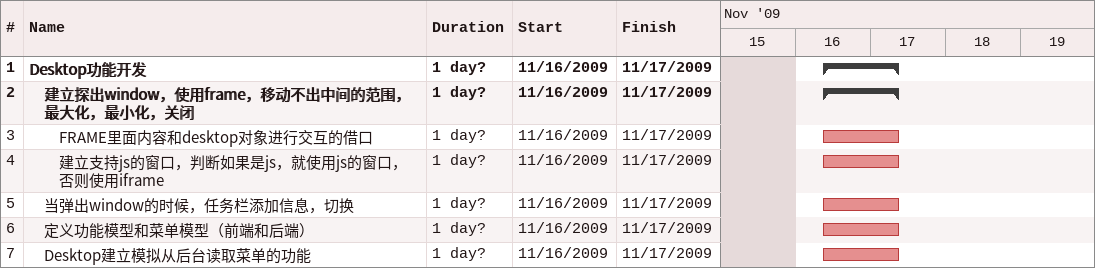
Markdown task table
| ID | Level | Task | Duration | Start | Finish |
|---|---|---|---|---|---|
| 1 | 1 | **Desktop功能开发** | 1d? | 2009-11-16 | 2009-11-17 |
| 2 | 2 | **建立探出window，使用frame，移动不出中间的范围，最大化，最小化，关闭** | 1d? | 2009-11-16 | 2009-11-17 |
| 3 | 3 | FRAME里面内容和desktop对象进行交互的借口 | 1d? | 2009-11-16 | 2009-11-17 |
| 4 | 3 | 建立支持js的窗口，判断如果是js，就使用js的窗口，否则使用iframe | 1d? | 2009-11-16 | 2009-11-17 |
| 5 | 2 | 当弹出window的时候，任务栏添加信息，切换 | 1d? | 2009-11-16 | 2009-11-17 |
| 6 | 2 | 定义功能模型和菜单模型（前端和后端） | 1d? | 2009-11-16 | 2009-11-17 |
| 7 | 2 | Desktop建立模拟从后台读取菜单的功能 | 1d? | 2009-11-16 | 2009-11-17 |
